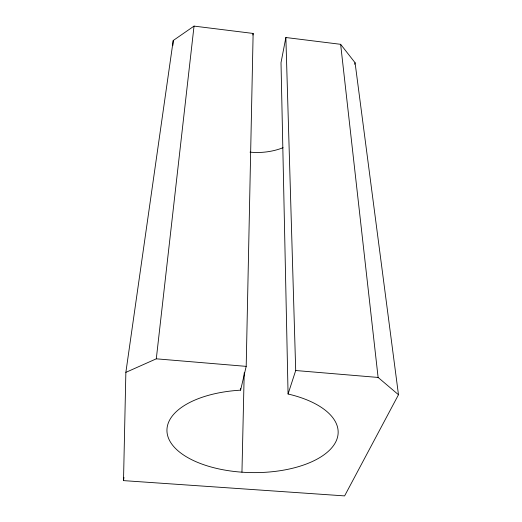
<?xml version="1.0" encoding="UTF-8"?>
<svg xmlns="http://www.w3.org/2000/svg" width="522" height="522" viewBox="0 0 522 522"><rect width="100%" height="100%" fill="white"/><g stroke="black" fill="none" stroke-linecap="round" stroke-linejoin="round"><path stroke-width="0.78" d="M246.195 366.366L253.131 33.441L194.034 26.1L173.226 40.507L125.861 372.369L123.518 480.618L344.611 495.9L398.482 394.736L355.071 62.738L340.638 44.318L285.867 37.512L281.012 62.673L288.066 394.012A85.615 41.355 0.8 0 1 314.453 460.495A85.615 41.355 0.8 0 1 176.371 449.305A85.615 41.355 0.8 0 1 240.596 390.169L246.195 366.366L156.293 358.823L125.861 372.369M241.954 472.182L244.211 372.806M240.596 390.169L240.635 388.538M172.899 45.381L173.226 40.507M156.293 358.823L194.034 26.1M123.518 480.618L123.942 477.382M252.883 35.026L253.131 33.441M354.634 64.297L355.071 62.738M288.066 394.012L295.706 370.522L285.867 37.512M295.706 370.522L378.111 377.445L398.482 394.736M340.638 44.318L378.111 377.445M283.068 147.713A58.842 47.026 0.7 0 1 250.018 152.137"/></g></svg>
